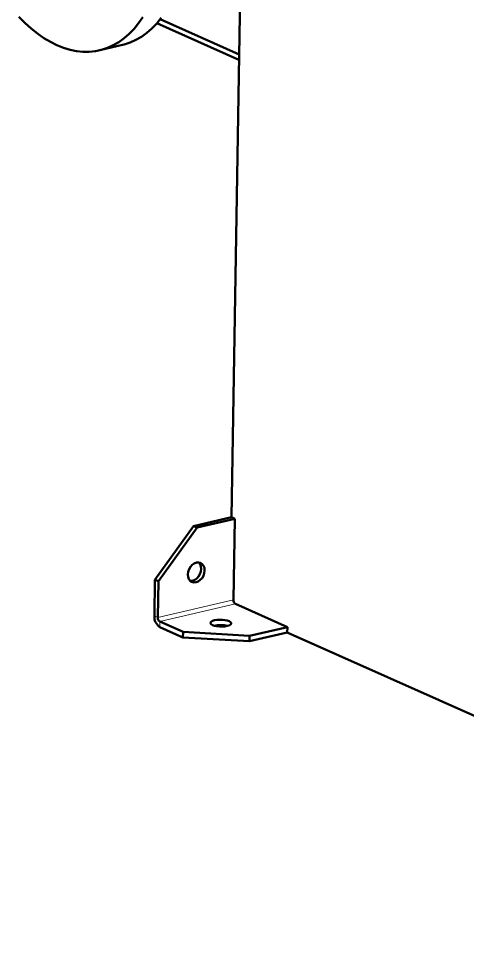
# Paper-space layout 'Лист2' of a CAD drawing. Header units: millimetres. Extents: x 0 to 420, y 0 to 297.
# Drawn here: x 244.13 to 267.74, y 149.51 to 199 of the extents above; entities that cross this region are included whole.
import ezdxf

# ---------------------------------------------------------------- set-up
doc = ezdxf.new("R2010")
doc.units = ezdxf.units.MM

psp = doc.layouts.new('Лист2')

# ---------------------------------------------------------------- linework, layer by layer
at = {"color": 7, "linetype": 'Continuous', "lineweight": 50}
for p, q in [((256.263, 229.422), (255.323, 172.741)), ((251.575, 198.976), (255.727, 197.122)), ((251.403, 198.767), (255.722, 196.838)), ((248.391, 197.344), (249.586, 197.624)), ((253.331, 172.275), (251.301, 169.447)), ((255.323, 172.741), (253.331, 172.275)), ((253.331, 172.275), (253.513, 172.194)), ((255.504, 172.66), (253.513, 172.194)), ((255.504, 172.66), (255.323, 172.741)), ((255.504, 172.66), (255.433, 168.39)), ((251.482, 169.366), (253.513, 172.194)), ((251.301, 169.447), (251.269, 167.539)), ((251.301, 169.447), (251.482, 169.366)), ((251.482, 169.366), (251.451, 167.458)), ((255.539, 168.171), (258.271, 166.951)), ((251.552, 166.956), (252.773, 166.411)), ((251.557, 167.24), (252.778, 166.694)), ((258.271, 166.951), (256.28, 166.485)), ((258.266, 166.667), (258.271, 166.951)), ((252.778, 166.694), (252.773, 166.411)), ((252.773, 166.411), (256.275, 166.202)), ((256.28, 166.485), (252.778, 166.694)), ((258.266, 166.667), (256.275, 166.202)), ((256.275, 166.202), (256.28, 166.485)), ((258.266, 166.667), (296.693, 149.506))]:
    psp.add_line(p, q, dxfattribs=at)
at = {"color": 8, "linetype": 'Continuous', "lineweight": 18}
for p, q in [((255.433, 168.39), (251.451, 167.458)), ((255.539, 168.171), (251.557, 167.24)), ((251.269, 167.539), (251.451, 167.458)), ((251.557, 167.24), (251.552, 166.956))]:
    psp.add_line(p, q, dxfattribs=at)
at = {"color": 7, "linetype": 'Continuous', "lineweight": 50, "flags": 128}
for points in [[(250.659, 199.093), (250.437, 198.77), (250.198, 198.476), (249.945, 198.212), (249.677, 197.978), (249.397, 197.777), (249.105, 197.607), (248.802, 197.472), (248.49, 197.369), (248.17, 197.301), (247.842, 197.267), (247.508, 197.268), (247.17, 197.303), (246.828, 197.372), (246.485, 197.476), (246.14, 197.613), (245.796, 197.783), (245.454, 197.986), (245.115, 198.221), (244.781, 198.486), (244.452, 198.781), (244.13, 199.105)], [(251.631, 199.049), (251.393, 198.755), (251.139, 198.491), (250.872, 198.258), (250.592, 198.056), (250.3, 197.887), (249.997, 197.751), (249.685, 197.649), (249.586, 197.624)], [(253.894, 169.797), (253.912, 169.935), (253.899, 170.066), (253.857, 170.181), (253.789, 170.272), (253.7, 170.333), (253.595, 170.361), (253.482, 170.352), (253.368, 170.307), (253.262, 170.231), (253.17, 170.127), (253.098, 170.003), (253.053, 169.868), (253.035, 169.73), (253.048, 169.599), (253.09, 169.484), (253.158, 169.392), (253.247, 169.331), (253.352, 169.304), (253.465, 169.313), (253.579, 169.357), (253.685, 169.433), (253.777, 169.537), (253.849, 169.661), (253.894, 169.797)], [(253.601, 170.36), (253.608, 170.353), (253.676, 170.262), (253.718, 170.147), (253.73, 170.016), (253.713, 169.878), (253.667, 169.742), (253.596, 169.618), (253.504, 169.514), (253.397, 169.438), (253.284, 169.394), (253.17, 169.385), (253.165, 169.385)], [(254.26, 167.099), (254.331, 167.057), (254.432, 167.023), (254.556, 166.997), (254.694, 166.983), (254.838, 166.98), (254.977, 166.99), (255.101, 167.011), (255.203, 167.043), (255.276, 167.083), (255.314, 167.127), (255.314, 167.174), (255.278, 167.22), (255.207, 167.262), (255.106, 167.297), (254.982, 167.323), (254.843, 167.337), (254.7, 167.34), (254.561, 167.33), (254.436, 167.308), (254.334, 167.277), (254.262, 167.237), (254.224, 167.192), (254.223, 167.145), (254.26, 167.099)]]:
    psp.add_lwpolyline(points, dxfattribs=at)
at = {"color": 7, "linetype": 'Continuous', "lineweight": 50}
for centre, radius, start, end in [((255.675, 168.372), 0.243, 175.831, 235.8922), ((251.915, 167.492), 0.647, 175.8291, 235.8927), ((251.693, 167.441), 0.243, 175.831, 235.8922), ((254.743, 165.61), 1.449, 75.4923, 102.6077)]:
    psp.add_arc(centre, radius, start, end, dxfattribs=at)

doc.saveas('drawing.dxf')
